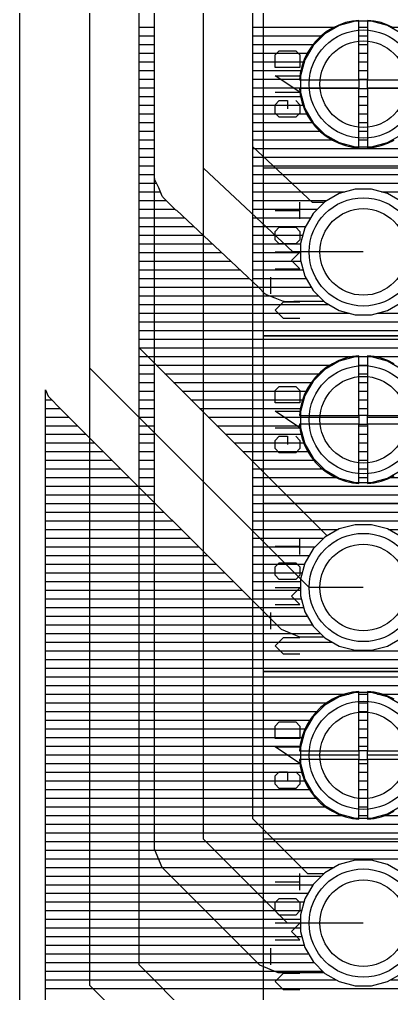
# Model space of a CAD drawing. Extents: x 0 to 5.05, y 0 to 8.75.
# Drawn here: x 0 to 0.687, y 3.975 to 5.774 of the extents above; entities that cross this region are included whole.
import ezdxf

# ---------------------------------------------------------------- set-up
doc = ezdxf.new("R2010")
doc.units = 0
for name, color, linetype in [('1', 22, 'CONTINUOUS'), ('16', 175, 'CONTINUOUS'), ('17', 82, 'CONTINUOUS'), ('20', 6, 'CONTINUOUS'), ('22', 253, 'CONTINUOUS'), ('44', 253, 'CONTINUOUS'), ('52', 253, 'CONTINUOUS')]:
    doc.layers.add(name, color=color, linetype=linetype)

# ---------------------------------------------------------------- blocks, each defined once
blk = doc.blocks.new('ROUNDP')
blk.add_circle((0, 0), 0.5)

msp = doc.modelspace()

# ---------------------------------------------------------------- linework, layer by layer
at = {"layer": '1'}
for p, q in [((0.13, 5.13), (0.13, 6.28)), ((0.221, 5.167693), (0.221, 6.242307)), ((0.249, 6.048101), (0.249, 5.516628)), ((0.34, 5.5), (0.34, 6.03)), ((0.431, 5.53937), (0.431, 5.992307)), ((0.221, 5.76), (0.249, 5.76)), ((0.431, 5.76), (0.584866, 5.76)), ((0.590226, 5.763095), (0.563774, 5.747823)), ((0.619728, 5.771), (0.590226, 5.763095)), ((0.650272, 5.771), (0.619728, 5.771)), ((0.679774, 5.763095), (0.650272, 5.771)), ((0.706226, 5.747823), (0.679774, 5.763095)), ((0.685134, 5.76), (3.404, 5.76)), ((0.221, 5.744), (0.249, 5.744)), ((0.431, 5.744), (0.559951, 5.744)), ((0.563774, 5.747823), (0.542177, 5.726226)), ((0.221, 5.728), (0.249, 5.728)), ((0.431, 5.728), (0.543951, 5.728)), ((0.542177, 5.726226), (0.526905, 5.699774)), ((0.221, 5.712), (0.249, 5.712)), ((0.431, 5.712), (0.533964, 5.712)), ((0.221, 5.696), (0.249, 5.696)), ((0.431, 5.696), (0.525894, 5.696)), ((0.526905, 5.699774), (0.519, 5.670272)), ((0.221, 5.68), (0.249, 5.68)), ((0.431, 5.68), (0.521607, 5.68)), ((0.519, 5.670272), (0.519, 5.639728)), ((0.221, 5.664), (0.249, 5.664)), ((0.431, 5.664), (0.519, 5.664)), ((0.221, 5.648), (0.249, 5.648)), ((0.431, 5.648), (0.519, 5.648)), ((0.519, 5.639728), (0.526905, 5.610226)), ((0.221, 5.632), (0.249, 5.632)), ((0.221, 5.616), (0.249, 5.616)), ((0.431, 5.632), (0.521071, 5.632)), ((0.431, 5.616), (0.525358, 5.616)), ((0.221, 5.6), (0.249, 5.6)), ((0.431, 5.6), (0.532809, 5.6)), ((0.526905, 5.610226), (0.542177, 5.583774)), ((0.221, 5.584), (0.249, 5.584)), ((0.431, 5.584), (0.542047, 5.584)), ((0.542177, 5.583774), (0.563774, 5.562177)), ((0.221, 5.568), (0.249, 5.568)), ((0.431, 5.568), (0.557951, 5.568)), ((0.563774, 5.562177), (0.590226, 5.546905)), ((0.679774, 5.546905), (0.706226, 5.562177)), ((0.221, 5.552), (0.249, 5.552)), ((0.431, 5.552), (0.581401, 5.552)), ((0.590226, 5.546905), (0.619728, 5.539)), ((0.650272, 5.539), (0.679774, 5.546905)), ((0.221, 5.536), (0.249, 5.536)), ((0.541039, 5.436), (0.431, 5.53937)), ((0.434587, 5.536), (1.97468, 5.536)), ((0.619728, 5.539), (0.650272, 5.539)), ((0.221, 5.52), (0.249, 5.52)), ((0.249, 5.516628), (0.248479, 5.51525)), ((0.248479, 5.51525), (0.249, 5.498577)), ((0.451619, 5.52), (1.96334, 5.52)), ((0.221, 5.504), (0.24883, 5.504)), ((0.249, 5.498577), (0.249, 5.481899)), ((0.505, 5.345), (0.34, 5.5)), ((0.468651, 5.504), (1.955381, 5.504)), ((0.221, 5.488), (0.249, 5.488)), ((0.221, 5.472), (0.252798, 5.472)), ((0.249, 5.481899), (0.249564, 5.480538)), ((0.249564, 5.480538), (0.24961, 5.479065)), ((0.24961, 5.479065), (0.256472, 5.463861)), ((0.485684, 5.488), (1.950356, 5.488)), ((0.502716, 5.472), (1.947605, 5.472)), ((0.221, 5.456), (0.259728, 5.456)), ((0.256472, 5.463861), (0.262854, 5.448453)), ((0.519748, 5.456), (0.601068, 5.456)), ((0.590226, 5.453095), (0.563774, 5.437823)), ((0.619728, 5.461), (0.590226, 5.453095)), ((0.650272, 5.461), (0.619728, 5.461)), ((0.679774, 5.453095), (0.650272, 5.461)), ((0.668932, 5.456), (2.056999, 5.456)), ((0.706226, 5.437823), (0.679774, 5.453095)), ((0.221, 5.44), (0.270961, 5.44)), ((0.262854, 5.448453), (0.263896, 5.447411)), ((0.263896, 5.447411), (0.264502, 5.446068)), ((0.264502, 5.446068), (0.276659, 5.434647)), ((0.276659, 5.434647), (0.288453, 5.422854)), ((0.536781, 5.44), (0.567545, 5.44)), ((0.561951, 5.436), (0.541039, 5.436)), ((0.563774, 5.437823), (0.561951, 5.436)), ((0.221, 5.424), (0.287307, 5.424)), ((0.288453, 5.422854), (0.289814, 5.42229)), ((0.289814, 5.42229), (0.441659, 5.279648)), ((0.221, 5.408), (0.305026, 5.408)), ((0.221, 5.392), (0.322058, 5.392)), ((0.221, 5.376), (0.33909, 5.376)), ((0.221, 5.36), (0.356123, 5.36)), ((0.635, 5.345), (0.505, 5.345)), ((0.221, 5.344), (0.373155, 5.344)), ((0.221, 5.328), (0.390187, 5.328)), ((0.221, 5.312), (0.407219, 5.312)), ((0.221, 5.296), (0.424251, 5.296)), ((0.221, 5.28), (0.441284, 5.28)), ((0.441659, 5.279648), (0.453453, 5.267854)), ((0.221, 5.264), (0.461922, 5.264)), ((0.453453, 5.267854), (0.454814, 5.26729)), ((0.454814, 5.26729), (0.455887, 5.266281)), ((0.455887, 5.266281), (0.47149, 5.260383)), ((0.47149, 5.260383), (0.486899, 5.254)), ((0.221, 5.248), (0.571009, 5.248)), ((0.486899, 5.254), (0.488372, 5.254)), ((0.488372, 5.254), (0.48975, 5.253479)), ((0.48975, 5.253479), (0.506423, 5.254)), ((0.506423, 5.254), (0.561951, 5.254)), ((0.561951, 5.254), (0.563774, 5.252177)), ((0.563774, 5.252177), (0.590226, 5.236905)), ((0.590226, 5.236905), (0.619728, 5.229)), ((0.650272, 5.229), (0.679774, 5.236905)), ((0.679774, 5.236905), (0.706226, 5.252177)), ((0.221, 5.232), (0.608532, 5.232)), ((0.619728, 5.229), (0.650272, 5.229)), ((0.661468, 5.232), (1.982951, 5.232)), ((0.221, 5.216), (1.96916, 5.216)), ((0.221, 5.2), (1.959922, 5.2)), ((0.221, 5.184), (1.954018, 5.184)), ((0.221, 5.168), (1.949731, 5.168)), ((0.568273, 4.82042), (0.221, 5.167693)), ((0.236693, 5.152), (1.949, 5.152)), ((0.619728, 5.151), (0.590226, 5.143095)), ((0.650272, 5.151), (0.619728, 5.151)), ((0.679774, 5.143095), (0.650272, 5.151)), ((0.535, 4.725), (0.13, 5.13)), ((0.252693, 5.136), (0.577937, 5.136)), ((0.590226, 5.143095), (0.563774, 5.127823)), ((0.706226, 5.127823), (0.679774, 5.143095)), ((0.268693, 5.12), (0.555951, 5.12)), ((0.563774, 5.127823), (0.542177, 5.106226)), ((0.284693, 5.104), (0.540892, 5.104)), ((0.542177, 5.106226), (0.526905, 5.079774)), ((0.048, 0.048), (0.048, 5.090172)), ((0.048, 5.090172), (0.052854, 5.078453)), ((0.048, 5.088), (0.048899, 5.088)), ((0.052854, 5.078453), (0.078453, 5.052854)), ((0.300693, 5.088), (0.531654, 5.088)), ((0.526905, 5.079774), (0.519, 5.050272)), ((0.048, 5.072), (0.059307, 5.072)), ((0.316693, 5.072), (0.524822, 5.072)), ((0.048, 5.056), (0.075307, 5.056)), ((0.048, 5.04), (0.091307, 5.04)), ((0.078453, 5.052854), (0.483453, 4.647854)), ((0.332693, 5.056), (0.520535, 5.056)), ((0.348693, 5.04), (0.519, 5.04)), ((0.519, 5.050272), (0.519, 5.019728)), ((0.048, 5.024), (0.107307, 5.024)), ((0.364693, 5.024), (0.519, 5.024)), ((0.048, 5.008), (0.123307, 5.008)), ((0.380693, 5.008), (0.522142, 5.008)), ((0.519, 5.019728), (0.526905, 4.990226)), ((0.048, 4.992), (0.139307, 4.992)), ((0.396693, 4.992), (0.52643, 4.992)), ((0.526905, 4.990226), (0.542177, 4.963774)), ((0.048, 4.976), (0.155307, 4.976)), ((0.412693, 4.976), (0.535118, 4.976)), ((0.048, 4.96), (0.171307, 4.96)), ((0.428693, 4.96), (0.545951, 4.96)), ((0.542177, 4.963774), (0.563774, 4.942177)), ((0.048, 4.944), (0.187307, 4.944)), ((0.444693, 4.944), (0.561951, 4.944)), ((0.563774, 4.942177), (0.590226, 4.926905)), ((0.679774, 4.926905), (0.706226, 4.942177)), ((0.048, 4.928), (0.203307, 4.928)), ((0.460693, 4.928), (0.588329, 4.928)), ((0.590226, 4.926905), (0.619728, 4.919)), ((0.619728, 4.919), (0.650272, 4.919)), ((0.650272, 4.919), (0.679774, 4.926905)), ((0.681671, 4.928), (4.334, 4.928)), ((0.048, 4.912), (0.219307, 4.912)), ((0.048, 4.896), (0.235307, 4.896)), ((0.476693, 4.912), (4.334, 4.912)), ((0.492693, 4.896), (4.334, 4.896)), ((0.048, 4.88), (0.251307, 4.88)), ((0.508693, 4.88), (4.334, 4.88)), ((0.048, 4.864), (0.267307, 4.864)), ((0.524693, 4.864), (4.334, 4.864)), ((0.048, 4.848), (0.283307, 4.848)), ((0.540693, 4.848), (4.334, 4.848)), ((0.619728, 4.841), (0.590226, 4.833095)), ((0.650272, 4.841), (0.619728, 4.841)), ((0.679774, 4.833095), (0.650272, 4.841)), ((0.048, 4.832), (0.299307, 4.832)), ((0.556693, 4.832), (0.58833, 4.832)), ((0.590226, 4.833095), (0.568273, 4.82042)), ((0.706226, 4.817823), (0.679774, 4.833095)), ((0.68167, 4.832), (4.334, 4.832)), ((0.048, 4.816), (0.315307, 4.816)), ((0.048, 4.8), (0.331307, 4.8)), ((0.048, 4.784), (0.347307, 4.784)), ((0.048, 4.768), (0.363307, 4.768)), ((0.048, 4.752), (0.379307, 4.752)), ((0.048, 4.736), (0.395307, 4.736)), ((0.048, 4.72), (0.411307, 4.72)), ((0.635, 4.725), (0.535, 4.725)), ((0.048, 4.704), (0.427307, 4.704)), ((0.048, 4.688), (0.443307, 4.688)), ((0.048, 4.672), (0.459307, 4.672)), ((0.048, 4.656), (0.475307, 4.656)), ((0.483453, 4.647854), (0.516899, 4.634)), ((0.048, 4.64), (0.502414, 4.64)), ((0.516899, 4.634), (0.561951, 4.634)), ((0.561951, 4.634), (0.563774, 4.632177)), ((0.563774, 4.632177), (0.590226, 4.616905)), ((0.679774, 4.616905), (0.706226, 4.632177)), ((0.048, 4.624), (0.577937, 4.624)), ((0.048, 4.608), (1.976275, 4.608)), ((0.590226, 4.616905), (0.619728, 4.609)), ((0.619728, 4.609), (0.650272, 4.609)), ((0.650272, 4.609), (0.679774, 4.616905)), ((0.048, 4.592), (1.964597, 4.592)), ((0.048, 4.576), (1.956182, 4.576)), ((0.048, 4.56), (1.950813, 4.56)), ((0.048, 4.544), (1.947831, 4.544)), ((0.048, 4.528), (0.608532, 4.528)), ((0.590226, 4.523095), (0.563774, 4.507823)), ((0.619728, 4.531), (0.590226, 4.523095)), ((0.650272, 4.531), (0.619728, 4.531)), ((0.679774, 4.523095), (0.650272, 4.531)), ((0.661468, 4.528), (2.056999, 4.528)), ((0.706226, 4.507823), (0.679774, 4.523095)), ((0.048, 4.512), (0.571009, 4.512)), ((0.563774, 4.507823), (0.542177, 4.486226)), ((0.048, 4.496), (0.551951, 4.496)), ((0.542177, 4.486226), (0.526905, 4.459774)), ((0.048, 4.48), (0.538583, 4.48)), ((0.048, 4.464), (0.529345, 4.464)), ((0.048, 4.448), (0.52375, 4.448)), ((0.526905, 4.459774), (0.519, 4.430272)), ((0.048, 4.432), (0.519463, 4.432)), ((0.519, 4.430272), (0.519, 4.399728)), ((0.048, 4.416), (0.519, 4.416)), ((0.048, 4.4), (0.519, 4.4)), ((0.519, 4.399728), (0.526905, 4.370226)), ((0.048, 4.384), (0.523214, 4.384)), ((0.048, 4.368), (0.52819, 4.368)), ((0.526905, 4.370226), (0.542177, 4.343774)), ((0.048, 4.352), (0.537428, 4.352)), ((0.542177, 4.343774), (0.563774, 4.322177)), ((0.048, 4.336), (0.549951, 4.336)), ((0.048, 4.32), (0.567545, 4.32)), ((0.563774, 4.322177), (0.590226, 4.306905)), ((0.679774, 4.306905), (0.706226, 4.322177)), ((0.048, 4.304), (0.601068, 4.304)), ((0.590226, 4.306905), (0.619728, 4.299)), ((0.650272, 4.299), (0.679774, 4.306905)), ((0.668932, 4.304), (1.984951, 4.304)), ((0.048, 4.288), (1.970315, 4.288)), ((0.619728, 4.299), (0.650272, 4.299)), ((0.048, 4.272), (1.961077, 4.272)), ((0.048, 4.256), (1.954554, 4.256)), ((0.048, 4.24), (1.950267, 4.24)), ((0.048, 4.224), (1.949, 4.224)), ((0.590226, 4.213095), (0.563774, 4.197823)), ((0.619728, 4.221), (0.590226, 4.213095)), ((0.650272, 4.221), (0.619728, 4.221)), ((0.679774, 4.213095), (0.650272, 4.221)), ((0.706226, 4.197823), (0.679774, 4.213095)), ((0.048, 4.208), (0.581401, 4.208)), ((0.563774, 4.197823), (0.542177, 4.176226)), ((0.048, 4.192), (0.557951, 4.192)), ((0.048, 4.176), (0.542047, 4.176)), ((0.542177, 4.176226), (0.526905, 4.149774)), ((0.048, 4.16), (0.532809, 4.16)), ((0.048, 4.144), (0.525358, 4.144)), ((0.526905, 4.149774), (0.519, 4.120272)), ((0.048, 4.128), (0.521071, 4.128)), ((0.048, 4.112), (0.519, 4.112)), ((0.519, 4.120272), (0.519, 4.089728)), ((0.048, 4.096), (0.519, 4.096)), ((0.519, 4.089728), (0.526905, 4.060226)), ((0.048, 4.08), (0.521607, 4.08)), ((0.048, 4.064), (0.525894, 4.064)), ((0.526905, 4.060226), (0.542177, 4.033774)), ((0.048, 4.048), (0.533964, 4.048)), ((0.048, 4.032), (0.543951, 4.032)), ((0.542177, 4.033774), (0.563774, 4.012177)), ((0.048, 4.016), (0.559951, 4.016)), ((0.048, 4), (0.584865, 4)), ((0.563774, 4.012177), (0.590226, 3.996905)), ((0.590226, 3.996905), (0.619728, 3.989)), ((0.650272, 3.989), (0.679774, 3.996905)), ((0.679774, 3.996905), (0.706226, 4.012177)), ((0.685135, 4), (2.416307, 4)), ((0.048, 3.984), (2.400307, 3.984)), ((0.619728, 3.989), (0.650272, 3.989))]:
    msp.add_line(p, q, dxfattribs=at)
at = {"layer": '16'}
for p, q in [((0.13, 3.99), (0.13, 6.28)), ((0.221, 4.027693), (0.221, 6.242307)), ((0.249, 6.138101), (0.249, 4.241899)), ((0.34, 4.26), (0.34, 6.12)), ((0.431, 4.297693), (0.431, 6.082307)), ((0.221, 5.76), (0.249, 5.76)), ((0.431, 5.76), (0.581073, 5.76)), ((0.589772, 5.764189), (0.577831, 5.758439)), ((0.602282, 5.768567), (0.589772, 5.764189)), ((0.615203, 5.771516), (0.602282, 5.768567)), ((0.627, 5.772845), (0.615203, 5.771516)), ((0.627, 5.663), (0.627, 5.772845)), ((0.627, 5.76), (0.643, 5.76)), ((0.654797, 5.771516), (0.643, 5.772845)), ((0.643, 5.772845), (0.643, 5.663)), ((0.667718, 5.768567), (0.654797, 5.771516)), ((0.680228, 5.764189), (0.667718, 5.768567)), ((0.692169, 5.758439), (0.680228, 5.764189)), ((0.221, 5.744), (0.249, 5.744)), ((0.431, 5.744), (0.557345, 5.744)), ((0.556247, 5.743124), (0.546876, 5.733753)), ((0.566609, 5.751388), (0.556247, 5.743124)), ((0.577831, 5.758439), (0.566609, 5.751388)), ((0.627, 5.744), (0.643, 5.744)), ((0.221, 5.728), (0.249, 5.728)), ((0.431, 5.728), (0.542288, 5.728)), ((0.538612, 5.723391), (0.531561, 5.712169)), ((0.546876, 5.733753), (0.538612, 5.723391)), ((0.627, 5.728), (0.643, 5.728)), ((0.221, 5.712), (0.249, 5.712)), ((0.431, 5.712), (0.53148, 5.712)), ((0.531561, 5.712169), (0.52581, 5.700228)), ((0.627, 5.712), (0.643, 5.712)), ((0.221, 5.696), (0.249, 5.696)), ((0.431, 5.696), (0.524331, 5.696)), ((0.521433, 5.687718), (0.518484, 5.674797)), ((0.52581, 5.700228), (0.521433, 5.687718)), ((0.627, 5.696), (0.643, 5.696)), ((0.221, 5.68), (0.249, 5.68)), ((0.431, 5.68), (0.519672, 5.68)), ((0.518484, 5.674797), (0.517155, 5.663)), ((0.627, 5.68), (0.643, 5.68)), ((0.221, 5.664), (0.249, 5.664)), ((0.431, 5.664), (0.517267, 5.664)), ((0.517155, 5.663), (0.626999, 5.663)), ((0.626999, 5.663), (0.626999, 5.647)), ((0.627, 5.664), (0.643, 5.664)), ((0.643, 5.663), (0.627, 5.663)), ((0.643, 5.647), (0.643, 5.663)), ((0.643, 5.663), (0.752845, 5.663)), ((0.221, 5.648), (0.249, 5.648)), ((0.431, 5.648), (0.626999, 5.648)), ((0.626999, 5.647), (0.517155, 5.647)), ((0.517155, 5.647), (0.518484, 5.635203)), ((0.518484, 5.635203), (0.521433, 5.622282)), ((0.627, 5.537155), (0.627, 5.646999)), ((0.627, 5.646999), (0.643, 5.646999)), ((0.643, 5.648), (4.334, 5.648)), ((0.752845, 5.647), (0.643, 5.647)), ((0.643, 5.646999), (0.643, 5.537155)), ((0.221, 5.632), (0.249, 5.632)), ((0.221, 5.616), (0.249, 5.616)), ((0.431, 5.632), (0.519215, 5.632)), ((0.431, 5.616), (0.523631, 5.616)), ((0.521433, 5.622282), (0.52581, 5.609772)), ((0.627, 5.632), (0.643, 5.632)), ((0.627, 5.616), (0.643, 5.616)), ((0.221, 5.6), (0.249, 5.6)), ((0.431, 5.6), (0.530516, 5.6)), ((0.52581, 5.609772), (0.531561, 5.597831)), ((0.531561, 5.597831), (0.538612, 5.586609)), ((0.627, 5.6), (0.643, 5.6)), ((0.221, 5.584), (0.249, 5.584)), ((0.431, 5.584), (0.540693, 5.584)), ((0.538612, 5.586609), (0.546876, 5.576247)), ((0.627, 5.584), (0.643, 5.584)), ((0.221, 5.568), (0.249, 5.568)), ((0.431, 5.568), (0.555123, 5.568)), ((0.546876, 5.576247), (0.556247, 5.566876)), ((0.556247, 5.566876), (0.566609, 5.558612)), ((0.627, 5.568), (0.643, 5.568)), ((0.221, 5.552), (0.249, 5.552)), ((0.431, 5.552), (0.577132, 5.552)), ((0.566609, 5.558612), (0.577831, 5.551561)), ((0.577831, 5.551561), (0.589772, 5.54581)), ((0.589772, 5.54581), (0.602282, 5.541433)), ((0.627, 5.552), (0.643, 5.552)), ((0.667718, 5.541433), (0.680228, 5.54581)), ((0.680228, 5.54581), (0.692169, 5.551561)), ((0.221, 5.536), (0.249, 5.536)), ((0.431, 5.536), (1.976951, 5.536)), ((0.602282, 5.541433), (0.615203, 5.538484)), ((0.615203, 5.538484), (0.627, 5.537155)), ((0.643, 5.537155), (0.654797, 5.538484)), ((0.654797, 5.538484), (0.667718, 5.541433)), ((0.221, 5.52), (0.249, 5.52)), ((0.431, 5.52), (1.965696, 5.52)), ((0.221, 5.504), (0.249, 5.504)), ((0.431, 5.504), (1.956698, 5.504)), ((0.221, 5.488), (0.249, 5.488)), ((0.221, 5.472), (0.249, 5.472)), ((0.431, 5.488), (1.952411, 5.488)), ((0.431, 5.472), (1.949, 5.472)), ((0.221, 5.456), (0.249, 5.456)), ((0.431, 5.456), (0.601068, 5.456)), ((0.590226, 5.453095), (0.563774, 5.437823)), ((0.619728, 5.461), (0.590226, 5.453095)), ((0.650272, 5.461), (0.619728, 5.461)), ((0.679774, 5.453095), (0.650272, 5.461)), ((0.668932, 5.456), (1.949, 5.456)), ((0.706226, 5.437823), (0.679774, 5.453095)), ((0.221, 5.44), (0.249, 5.44)), ((0.431, 5.44), (0.567545, 5.44)), ((0.563774, 5.437823), (0.542177, 5.416226)), ((0.221, 5.424), (0.249, 5.424)), ((0.431, 5.424), (0.549951, 5.424)), ((0.221, 5.408), (0.249, 5.408)), ((0.431, 5.408), (0.537428, 5.408)), ((0.542177, 5.416226), (0.526905, 5.389774)), ((0.221, 5.392), (0.249, 5.392)), ((0.431, 5.392), (0.52819, 5.392)), ((0.526905, 5.389774), (0.519, 5.360272)), ((0.221, 5.376), (0.249, 5.376)), ((0.431, 5.376), (0.523214, 5.376)), ((0.221, 5.36), (0.249, 5.36)), ((0.431, 5.36), (0.519, 5.36)), ((0.519, 5.360272), (0.519, 5.329728)), ((0.221, 5.344), (0.249, 5.344)), ((0.221, 5.328), (0.249, 5.328)), ((0.431, 5.344), (0.519, 5.344)), ((0.431, 5.328), (0.519463, 5.328)), ((0.519, 5.329728), (0.526905, 5.300226)), ((0.221, 5.312), (0.249, 5.312)), ((0.431, 5.312), (0.52375, 5.312)), ((0.221, 5.296), (0.249, 5.296)), ((0.431, 5.296), (0.529345, 5.296)), ((0.526905, 5.300226), (0.542177, 5.273774)), ((0.221, 5.28), (0.249, 5.28)), ((0.431, 5.28), (0.538582, 5.28)), ((0.542177, 5.273774), (0.563774, 5.252177)), ((0.221, 5.264), (0.249, 5.264)), ((0.431, 5.264), (0.551951, 5.264)), ((0.221, 5.248), (0.249, 5.248)), ((0.431, 5.248), (0.571009, 5.248)), ((0.563774, 5.252177), (0.590226, 5.236905)), ((0.590226, 5.236905), (0.619728, 5.229)), ((0.650272, 5.229), (0.679774, 5.236905)), ((0.679774, 5.236905), (0.706226, 5.252177)), ((0.221, 5.232), (0.249, 5.232)), ((0.431, 5.232), (0.608532, 5.232)), ((0.619728, 5.229), (0.650272, 5.229)), ((0.661468, 5.232), (1.980123, 5.232)), ((0.221, 5.216), (0.249, 5.216)), ((0.431, 5.216), (1.96711, 5.216)), ((0.221, 5.2), (0.249, 5.2)), ((0.221, 5.184), (0.249, 5.184)), ((0.431, 5.2), (1.958109, 5.2)), ((0.431, 5.184), (1.951882, 5.184)), ((0.221, 5.168), (0.249, 5.168)), ((0.431, 5.168), (1.948281, 5.168)), ((0.221, 5.152), (0.249, 5.152)), ((0.431, 5.152), (0.619499, 5.152)), ((0.602282, 5.148567), (0.589772, 5.144189)), ((0.615203, 5.151516), (0.602282, 5.148567)), ((0.627, 5.152845), (0.615203, 5.151516)), ((0.627, 5.043), (0.627, 5.152845)), ((0.627, 5.152), (0.643, 5.152)), ((0.654797, 5.151516), (0.643, 5.152845)), ((0.643, 5.152845), (0.643, 5.043)), ((0.650501, 5.152), (2.056999, 5.152)), ((0.667718, 5.148567), (0.654797, 5.151516)), ((0.680228, 5.144189), (0.667718, 5.148567)), ((0.221, 5.136), (0.249, 5.136)), ((0.431, 5.136), (0.57395, 5.136)), ((0.566609, 5.131388), (0.556247, 5.123124)), ((0.577831, 5.138439), (0.566609, 5.131388)), ((0.589772, 5.144189), (0.577831, 5.138439)), ((0.627, 5.136), (0.643, 5.136)), ((0.692169, 5.138439), (0.680228, 5.144189)), ((0.221, 5.12), (0.249, 5.12)), ((0.431, 5.12), (0.553123, 5.12)), ((0.546876, 5.113753), (0.538612, 5.103391)), ((0.556247, 5.123124), (0.546876, 5.113753)), ((0.627, 5.12), (0.643, 5.12)), ((0.221, 5.104), (0.249, 5.104)), ((0.431, 5.104), (0.539098, 5.104)), ((0.538612, 5.103391), (0.531561, 5.092169)), ((0.627, 5.104), (0.643, 5.104)), ((0.221, 5.088), (0.249, 5.088)), ((0.431, 5.088), (0.529553, 5.088)), ((0.52581, 5.080228), (0.521433, 5.067718)), ((0.531561, 5.092169), (0.52581, 5.080228)), ((0.627, 5.088), (0.643, 5.088)), ((0.221, 5.072), (0.249, 5.072)), ((0.431, 5.072), (0.522931, 5.072)), ((0.521433, 5.067718), (0.518484, 5.054797)), ((0.627, 5.072), (0.643, 5.072)), ((0.221, 5.056), (0.249, 5.056)), ((0.221, 5.04), (0.249, 5.04)), ((0.431, 5.056), (0.518759, 5.056)), ((0.431, 5.04), (0.626999, 5.04)), ((0.518484, 5.054797), (0.517155, 5.043)), ((0.517155, 5.043), (0.626999, 5.043)), ((0.626999, 5.043), (0.626999, 5.027)), ((0.627, 5.056), (0.643, 5.056)), ((0.643, 5.043), (0.627, 5.043)), ((0.643, 5.027), (0.643, 5.043)), ((0.643, 5.043), (0.752845, 5.043)), ((0.643, 5.04), (2.022088, 5.04)), ((0.221, 5.024), (0.249, 5.024)), ((0.431, 5.024), (0.517493, 5.024)), ((0.626999, 5.027), (0.517155, 5.027)), ((0.517155, 5.027), (0.518484, 5.015203)), ((0.627, 4.917155), (0.627, 5.026999)), ((0.627, 5.026999), (0.643, 5.026999)), ((0.627, 5.024), (0.643, 5.024)), ((0.752845, 5.027), (0.643, 5.027)), ((0.643, 5.026999), (0.643, 4.917155)), ((0.221, 5.008), (0.249, 5.008)), ((0.431, 5.008), (0.520128, 5.008)), ((0.518484, 5.015203), (0.521433, 5.002282)), ((0.627, 5.008), (0.643, 5.008)), ((0.221, 4.992), (0.249, 4.992)), ((0.431, 4.992), (0.525031, 4.992)), ((0.521433, 5.002282), (0.52581, 4.989772)), ((0.52581, 4.989772), (0.531561, 4.977831)), ((0.627, 4.992), (0.643, 4.992)), ((0.221, 4.976), (0.249, 4.976)), ((0.431, 4.976), (0.532711, 4.976)), ((0.531561, 4.977831), (0.538612, 4.966609)), ((0.627, 4.976), (0.643, 4.976)), ((0.221, 4.96), (0.249, 4.96)), ((0.431, 4.96), (0.543883, 4.96)), ((0.538612, 4.966609), (0.546876, 4.956247)), ((0.546876, 4.956247), (0.556247, 4.946876)), ((0.627, 4.96), (0.643, 4.96)), ((0.221, 4.944), (0.249, 4.944)), ((0.431, 4.944), (0.559853, 4.944)), ((0.556247, 4.946876), (0.566609, 4.938612)), ((0.566609, 4.938612), (0.577831, 4.931561)), ((0.577831, 4.931561), (0.589772, 4.92581)), ((0.627, 4.944), (0.643, 4.944)), ((0.680228, 4.92581), (0.692169, 4.931561)), ((0.221, 4.928), (0.249, 4.928)), ((0.431, 4.928), (0.585225, 4.928)), ((0.589772, 4.92581), (0.602282, 4.921433)), ((0.602282, 4.921433), (0.615203, 4.918484)), ((0.615203, 4.918484), (0.627, 4.917155)), ((0.627, 4.928), (0.643, 4.928)), ((0.643, 4.917155), (0.654797, 4.918484)), ((0.654797, 4.918484), (0.667718, 4.921433)), ((0.667718, 4.921433), (0.680228, 4.92581)), ((0.684774, 4.928), (2.284, 4.928)), ((0.221, 4.912), (0.249, 4.912)), ((0.221, 4.896), (0.249, 4.896)), ((0.431, 4.912), (2.284, 4.912)), ((0.431, 4.896), (2.284, 4.896)), ((0.221, 4.88), (0.249, 4.88)), ((0.431, 4.88), (2.284, 4.88)), ((0.221, 4.864), (0.249, 4.864)), ((0.431, 4.864), (2.284, 4.864)), ((0.221, 4.848), (0.249, 4.848)), ((0.431, 4.848), (2.284, 4.848)), ((0.619728, 4.841), (0.590226, 4.833095)), ((0.650272, 4.841), (0.619728, 4.841)), ((0.679774, 4.833095), (0.650272, 4.841)), ((0.221, 4.832), (0.249, 4.832)), ((0.431, 4.832), (0.58833, 4.832)), ((0.590226, 4.833095), (0.563774, 4.817823)), ((0.706226, 4.817823), (0.679774, 4.833095)), ((0.68167, 4.832), (2.284, 4.832)), ((0.221, 4.816), (0.249, 4.816)), ((0.431, 4.816), (0.561951, 4.816)), ((0.563774, 4.817823), (0.542177, 4.796226)), ((0.221, 4.8), (0.249, 4.8)), ((0.431, 4.8), (0.545951, 4.8)), ((0.542177, 4.796226), (0.526905, 4.769774)), ((0.221, 4.784), (0.249, 4.784)), ((0.431, 4.784), (0.535118, 4.784)), ((0.526905, 4.769774), (0.519, 4.740272)), ((0.221, 4.768), (0.249, 4.768)), ((0.221, 4.752), (0.249, 4.752)), ((0.431, 4.768), (0.52643, 4.768)), ((0.431, 4.752), (0.522143, 4.752)), ((0.221, 4.736), (0.249, 4.736)), ((0.431, 4.736), (0.519, 4.736)), ((0.519, 4.740272), (0.519, 4.709728)), ((0.221, 4.72), (0.249, 4.72)), ((0.431, 4.72), (0.519, 4.72)), ((0.221, 4.704), (0.249, 4.704)), ((0.431, 4.704), (0.520535, 4.704)), ((0.519, 4.709728), (0.526905, 4.680226)), ((0.221, 4.688), (0.249, 4.688)), ((0.431, 4.688), (0.524822, 4.688)), ((0.526905, 4.680226), (0.542177, 4.653774)), ((0.221, 4.672), (0.249, 4.672)), ((0.431, 4.672), (0.531654, 4.672)), ((0.221, 4.656), (0.249, 4.656)), ((0.431, 4.656), (0.540892, 4.656)), ((0.542177, 4.653774), (0.563774, 4.632177)), ((0.221, 4.64), (0.249, 4.64)), ((0.431, 4.64), (0.555951, 4.64)), ((0.563774, 4.632177), (0.590226, 4.616905)), ((0.679774, 4.616905), (0.706226, 4.632177)), ((0.221, 4.624), (0.249, 4.624)), ((0.221, 4.608), (0.249, 4.608)), ((0.431, 4.624), (0.577937, 4.624)), ((0.431, 4.608), (1.978951, 4.608)), ((0.590226, 4.616905), (0.619728, 4.609)), ((0.619728, 4.609), (0.650272, 4.609)), ((0.650272, 4.609), (0.679774, 4.616905)), ((0.221, 4.592), (0.249, 4.592)), ((0.431, 4.592), (1.966851, 4.592)), ((0.221, 4.576), (0.249, 4.576)), ((0.431, 4.576), (1.957613, 4.576)), ((0.221, 4.56), (0.249, 4.56)), ((0.431, 4.56), (1.952946, 4.56)), ((0.221, 4.544), (0.249, 4.544)), ((0.431, 4.544), (1.949, 4.544)), ((0.221, 4.528), (0.249, 4.528)), ((0.431, 4.528), (0.600662, 4.528)), ((0.577831, 4.518439), (0.566609, 4.511388)), ((0.589772, 4.524189), (0.577831, 4.518439)), ((0.602282, 4.528567), (0.589772, 4.524189)), ((0.615203, 4.531516), (0.602282, 4.528567)), ((0.627, 4.532845), (0.615203, 4.531516)), ((0.627, 4.423), (0.627, 4.532845)), ((0.627, 4.528), (0.643, 4.528)), ((0.654797, 4.531516), (0.643, 4.532845)), ((0.643, 4.532845), (0.643, 4.423)), ((0.667718, 4.528567), (0.654797, 4.531516)), ((0.680228, 4.524189), (0.667718, 4.528567)), ((0.669338, 4.528), (1.949, 4.528)), ((0.692169, 4.518439), (0.680228, 4.524189)), ((0.221, 4.512), (0.249, 4.512)), ((0.431, 4.512), (0.567584, 4.512)), ((0.556247, 4.503124), (0.546876, 4.493753)), ((0.566609, 4.511388), (0.556247, 4.503124)), ((0.627, 4.512), (0.643, 4.512)), ((0.221, 4.496), (0.249, 4.496)), ((0.431, 4.496), (0.549123, 4.496)), ((0.538612, 4.483391), (0.531561, 4.472169)), ((0.546876, 4.493753), (0.538612, 4.483391)), ((0.627, 4.496), (0.643, 4.496)), ((0.221, 4.48), (0.249, 4.48)), ((0.221, 4.464), (0.249, 4.464)), ((0.431, 4.48), (0.536482, 4.48)), ((0.431, 4.464), (0.527627, 4.464)), ((0.531561, 4.472169), (0.52581, 4.460228)), ((0.627, 4.48), (0.643, 4.48)), ((0.627, 4.464), (0.643, 4.464)), ((0.221, 4.448), (0.249, 4.448)), ((0.431, 4.448), (0.521532, 4.448)), ((0.521433, 4.447718), (0.518484, 4.434797)), ((0.52581, 4.460228), (0.521433, 4.447718)), ((0.627, 4.448), (0.643, 4.448)), ((0.221, 4.432), (0.249, 4.432)), ((0.431, 4.432), (0.518169, 4.432)), ((0.518484, 4.434797), (0.517155, 4.423)), ((0.627, 4.432), (0.643, 4.432)), ((0.221, 4.416), (0.249, 4.416)), ((0.431, 4.416), (0.626999, 4.416)), ((0.517155, 4.423), (0.626999, 4.423)), ((0.626999, 4.423), (0.626999, 4.407)), ((0.643, 4.423), (0.627, 4.423)), ((0.643, 4.407), (0.643, 4.423)), ((0.643, 4.423), (0.752845, 4.423)), ((0.643, 4.416), (2.042264, 4.416)), ((0.221, 4.4), (0.249, 4.4)), ((0.431, 4.4), (0.517943, 4.4)), ((0.626999, 4.407), (0.517155, 4.407)), ((0.517155, 4.407), (0.518484, 4.395203)), ((0.518484, 4.395203), (0.521433, 4.382282)), ((0.627, 4.297155), (0.627, 4.406999)), ((0.627, 4.406999), (0.643, 4.406999)), ((0.627, 4.4), (0.643, 4.4)), ((0.752845, 4.407), (0.643, 4.407)), ((0.643, 4.406999), (0.643, 4.297155)), ((0.221, 4.384), (0.249, 4.384)), ((0.431, 4.384), (0.521041, 4.384)), ((0.521433, 4.382282), (0.52581, 4.369772)), ((0.627, 4.384), (0.643, 4.384)), ((0.221, 4.368), (0.249, 4.368)), ((0.431, 4.368), (0.526664, 4.368)), ((0.52581, 4.369772), (0.531561, 4.357831)), ((0.531561, 4.357831), (0.538612, 4.346609)), ((0.627, 4.368), (0.643, 4.368)), ((0.221, 4.352), (0.249, 4.352)), ((0.431, 4.352), (0.535225, 4.352)), ((0.538612, 4.346609), (0.546876, 4.336247)), ((0.627, 4.352), (0.643, 4.352)), ((0.221, 4.336), (0.249, 4.336)), ((0.221, 4.32), (0.249, 4.32)), ((0.431, 4.336), (0.547123, 4.336)), ((0.431, 4.32), (0.564869, 4.32)), ((0.546876, 4.336247), (0.556247, 4.326876)), ((0.556247, 4.326876), (0.566609, 4.318612)), ((0.627, 4.336), (0.643, 4.336)), ((0.627, 4.32), (0.643, 4.32)), ((0.221, 4.304), (0.249, 4.304)), ((0.431, 4.304), (0.594946, 4.304)), ((0.566609, 4.318612), (0.577831, 4.311561)), ((0.577831, 4.311561), (0.589772, 4.30581)), ((0.589772, 4.30581), (0.602282, 4.301433)), ((0.602282, 4.301433), (0.615203, 4.298484)), ((0.627, 4.304), (0.643, 4.304)), ((0.654797, 4.298484), (0.667718, 4.301433)), ((0.667718, 4.301433), (0.680228, 4.30581)), ((0.675054, 4.304), (1.982123, 4.304)), ((0.680228, 4.30581), (0.692169, 4.311561)), ((0.221, 4.288), (0.249, 4.288)), ((0.532693, 4.196), (0.431, 4.297693)), ((0.440693, 4.288), (1.968367, 4.288)), ((0.615203, 4.298484), (0.627, 4.297155)), ((0.643, 4.297155), (0.654797, 4.298484)), ((0.221, 4.272), (0.249, 4.272)), ((0.456693, 4.272), (1.959072, 4.272)), ((0.221, 4.256), (0.249, 4.256)), ((0.495, 4.105), (0.34, 4.26)), ((0.472693, 4.256), (1.952582, 4.256)), ((0.221, 4.24), (0.249787, 4.24)), ((0.249, 4.241899), (0.262854, 4.208453)), ((0.488693, 4.24), (1.94853, 4.24)), ((0.221, 4.224), (0.256414, 4.224)), ((0.504693, 4.224), (2.056999, 4.224)), ((0.590226, 4.213095), (0.563774, 4.197823)), ((0.619728, 4.221), (0.590226, 4.213095)), ((0.650272, 4.221), (0.619728, 4.221)), ((0.679774, 4.213095), (0.650272, 4.221)), ((0.706226, 4.197823), (0.679774, 4.213095)), ((0.221, 4.208), (0.263307, 4.208)), ((0.262854, 4.208453), (0.288453, 4.182854)), ((0.520693, 4.208), (0.581401, 4.208)), ((0.561951, 4.196), (0.532693, 4.196)), ((0.563774, 4.197823), (0.561951, 4.196)), ((0.221, 4.192), (0.279307, 4.192)), ((0.221, 4.176), (0.295307, 4.176)), ((0.288453, 4.182854), (0.443453, 4.027854)), ((0.221, 4.16), (0.311307, 4.16)), ((0.221, 4.144), (0.327307, 4.144)), ((0.221, 4.128), (0.343307, 4.128)), ((0.221, 4.112), (0.359307, 4.112)), ((0.635, 4.105), (0.495, 4.105)), ((0.221, 4.096), (0.375307, 4.096)), ((0.221, 4.08), (0.391307, 4.08)), ((0.221, 4.064), (0.407307, 4.064)), ((0.221, 4.048), (0.423307, 4.048)), ((0.221, 4.032), (0.439307, 4.032)), ((0.647693, 3.601), (0.221, 4.027693)), ((0.232693, 4.016), (0.47207, 4.016)), ((0.443453, 4.027854), (0.476899, 4.014)), ((0.476899, 4.014), (0.561951, 4.014)), ((0.561951, 4.014), (0.563774, 4.012177)), ((0.248693, 4), (0.584865, 4)), ((0.563774, 4.012177), (0.590226, 3.996905)), ((0.590226, 3.996905), (0.619728, 3.989)), ((0.650272, 3.989), (0.679774, 3.996905)), ((0.679774, 3.996905), (0.706226, 4.012177)), ((0.685135, 4), (4.334, 4)), ((0.635, 3.485), (0.13, 3.99)), ((0.264693, 3.984), (4.334, 3.984)), ((0.619728, 3.989), (0.650272, 3.989))]:
    msp.add_line(p, q, dxfattribs=at)
at = {"layer": '20'}
msp.add_line((0, 8.75), (0, 0), dxfattribs=at)
at = {"layer": '22'}
for p, q in [((0.472, 5.70898), (0.479673, 5.716653)), ((0.472, 5.685961), (0.472, 5.70898)), ((0.479673, 5.716653), (0.510366, 5.716653)), ((0.510366, 5.716653), (0.518039, 5.70898)), ((0.518039, 5.70898), (0.518039, 5.685961)), ((0.518039, 5.685961), (0.472, 5.685961)), ((0.518039, 5.639921), (0.472, 5.670614)), ((0.472, 5.670614), (0.518039, 5.670614)), ((0.472, 5.639921), (0.518039, 5.639921)), ((0.472, 5.616902), (0.479673, 5.624575)), ((0.472, 5.601555), (0.472, 5.616902)), ((0.479673, 5.624575), (0.49502, 5.624575)), ((0.49502, 5.624575), (0.49502, 5.609228)), ((0.510366, 5.624575), (0.518039, 5.616902)), ((0.518039, 5.616902), (0.518039, 5.601555)), ((0.479673, 5.593882), (0.472, 5.601555)), ((0.518039, 5.601555), (0.510366, 5.593882)), ((0.510366, 5.593882), (0.479673, 5.593882)), ((0.518039, 5.40596), (0.518039, 5.436653)), ((0.472, 5.421307), (0.518039, 5.421307)), ((0.472, 5.382941), (0.479673, 5.390614)), ((0.472, 5.367594), (0.472, 5.382941)), ((0.479673, 5.390614), (0.510366, 5.390614)), ((0.510366, 5.390614), (0.518039, 5.382941)), ((0.518039, 5.382941), (0.518039, 5.367594)), ((0.479673, 5.359921), (0.472, 5.367594)), ((0.518039, 5.367594), (0.510366, 5.359921)), ((0.510366, 5.359921), (0.479673, 5.359921)), ((0.518039, 5.344575), (0.472, 5.344575)), ((0.502693, 5.329228), (0.518039, 5.344575)), ((0.518039, 5.313882), (0.502693, 5.329228)), ((0.472, 5.313882), (0.518039, 5.313882)), ((0.464327, 5.267843), (0.464327, 5.298535)), ((0.472, 5.23715), (0.487346, 5.252496)), ((0.487346, 5.221803), (0.472, 5.23715)), ((0.487346, 5.252496), (0.518039, 5.252496)), ((0.518039, 5.221803), (0.487346, 5.221803)), ((0.472, 5.08898), (0.479673, 5.096653)), ((0.479673, 5.096653), (0.510366, 5.096653)), ((0.510366, 5.096653), (0.518039, 5.08898)), ((0.472, 5.065961), (0.472, 5.08898)), ((0.518039, 5.08898), (0.518039, 5.065961)), ((0.518039, 5.065961), (0.472, 5.065961)), ((0.518039, 5.019921), (0.472, 5.050614)), ((0.472, 5.050614), (0.518039, 5.050614)), ((0.472, 5.019921), (0.518039, 5.019921)), ((0.472, 4.996902), (0.479673, 5.004575)), ((0.479673, 5.004575), (0.49502, 5.004575)), ((0.49502, 5.004575), (0.49502, 4.989228)), ((0.510366, 5.004575), (0.518039, 4.996902)), ((0.472, 4.981555), (0.472, 4.996902)), ((0.518039, 4.996902), (0.518039, 4.981555)), ((0.479673, 4.973882), (0.472, 4.981555)), ((0.510366, 4.973882), (0.479673, 4.973882)), ((0.518039, 4.981555), (0.510366, 4.973882)), ((0.518039, 4.78596), (0.518039, 4.816653)), ((0.472, 4.801307), (0.518039, 4.801307)), ((0.472, 4.762941), (0.479673, 4.770614)), ((0.479673, 4.770614), (0.510366, 4.770614)), ((0.510366, 4.770614), (0.518039, 4.762941)), ((0.472, 4.747594), (0.472, 4.762941)), ((0.518039, 4.762941), (0.518039, 4.747594)), ((0.479673, 4.739921), (0.472, 4.747594)), ((0.510366, 4.739921), (0.479673, 4.739921)), ((0.518039, 4.747594), (0.510366, 4.739921)), ((0.518039, 4.724575), (0.472, 4.724575)), ((0.502693, 4.709228), (0.518039, 4.724575)), ((0.518039, 4.693882), (0.502693, 4.709228)), ((0.472, 4.693882), (0.518039, 4.693882)), ((0.464327, 4.647843), (0.464327, 4.678535)), ((0.472, 4.61715), (0.487346, 4.632496)), ((0.487346, 4.632496), (0.518039, 4.632496)), ((0.487346, 4.601803), (0.472, 4.61715)), ((0.518039, 4.601803), (0.487346, 4.601803)), ((0.472, 4.46898), (0.479673, 4.476653)), ((0.472, 4.445961), (0.472, 4.46898)), ((0.479673, 4.476653), (0.510366, 4.476653)), ((0.510366, 4.476653), (0.518039, 4.46898)), ((0.518039, 4.46898), (0.518039, 4.445961)), ((0.518039, 4.445961), (0.472, 4.445961)), ((0.518039, 4.399921), (0.472, 4.430614)), ((0.472, 4.430614), (0.518039, 4.430614)), ((0.472, 4.399921), (0.518039, 4.399921)), ((0.472, 4.376902), (0.479673, 4.384575)), ((0.472, 4.361555), (0.472, 4.376902)), ((0.479673, 4.384575), (0.49502, 4.384575)), ((0.49502, 4.384575), (0.49502, 4.369228)), ((0.510366, 4.384575), (0.518039, 4.376902)), ((0.518039, 4.376902), (0.518039, 4.361555)), ((0.479673, 4.353882), (0.472, 4.361555)), ((0.518039, 4.361555), (0.510366, 4.353882)), ((0.510366, 4.353882), (0.479673, 4.353882)), ((0.518039, 4.16596), (0.518039, 4.196653)), ((0.472, 4.181307), (0.518039, 4.181307)), ((0.472, 4.142941), (0.479673, 4.150614)), ((0.472, 4.127594), (0.472, 4.142941)), ((0.479673, 4.150614), (0.510366, 4.150614)), ((0.510366, 4.150614), (0.518039, 4.142941)), ((0.518039, 4.142941), (0.518039, 4.127594)), ((0.479673, 4.119921), (0.472, 4.127594)), ((0.518039, 4.127594), (0.510366, 4.119921)), ((0.518039, 4.104575), (0.472, 4.104575)), ((0.510366, 4.119921), (0.479673, 4.119921)), ((0.502693, 4.089228), (0.518039, 4.104575)), ((0.518039, 4.073882), (0.502693, 4.089228)), ((0.472, 4.073882), (0.518039, 4.073882)), ((0.464327, 4.027843), (0.464327, 4.058535)), ((0.472, 3.99715), (0.487346, 4.012496)), ((0.487346, 3.981803), (0.472, 3.99715)), ((0.487346, 4.012496), (0.518039, 4.012496)), ((0.518039, 3.981803), (0.487346, 3.981803))]:
    msp.add_line(p, q, dxfattribs=at)
at = {"layer": '44'}
for centre in [(0.635, 5.655), (0.635, 5.345), (0.635, 5.035), (0.635, 4.725), (0.635, 4.415), (0.635, 4.105)]:
    msp.add_circle(centre, 0.08, dxfattribs=at)
at = {"layer": '52'}
for p, q in [((0.45, 5.81), (0.45, 5.5)), ((0.76, 5.5), (0.45, 5.5)), ((0.45, 5.5), (0.45, 5.19)), ((0.76, 5.19), (0.45, 5.19)), ((0.45, 5.19), (0.45, 4.88)), ((0.45, 5.19), (0.76, 5.19)), ((0.76, 4.88), (0.45, 4.88)), ((0.45, 4.88), (0.45, 4.57)), ((0.76, 4.57), (0.45, 4.57)), ((0.45, 4.57), (0.45, 4.26)), ((0.45, 4.57), (0.76, 4.57)), ((0.76, 4.26), (0.45, 4.26)), ((0.45, 4.26), (0.45, 3.95))]:
    msp.add_line(p, q, dxfattribs=at)

# ---------------------------------------------------------------- block references
at = {"layer": '17', "xscale": 0.2, "yscale": 0.2, "rotation": 270}
for p in [(0.635, 5.655), (0.635, 5.655), (0.635, 5.345), (0.635, 5.345), (0.635, 5.035), (0.635, 5.035), (0.635, 4.725), (0.635, 4.725), (0.635, 4.415), (0.635, 4.415), (0.635, 4.105), (0.635, 4.105)]:
    msp.add_blockref('ROUNDP', p, dxfattribs=at)

doc.saveas('drawing.dxf')
